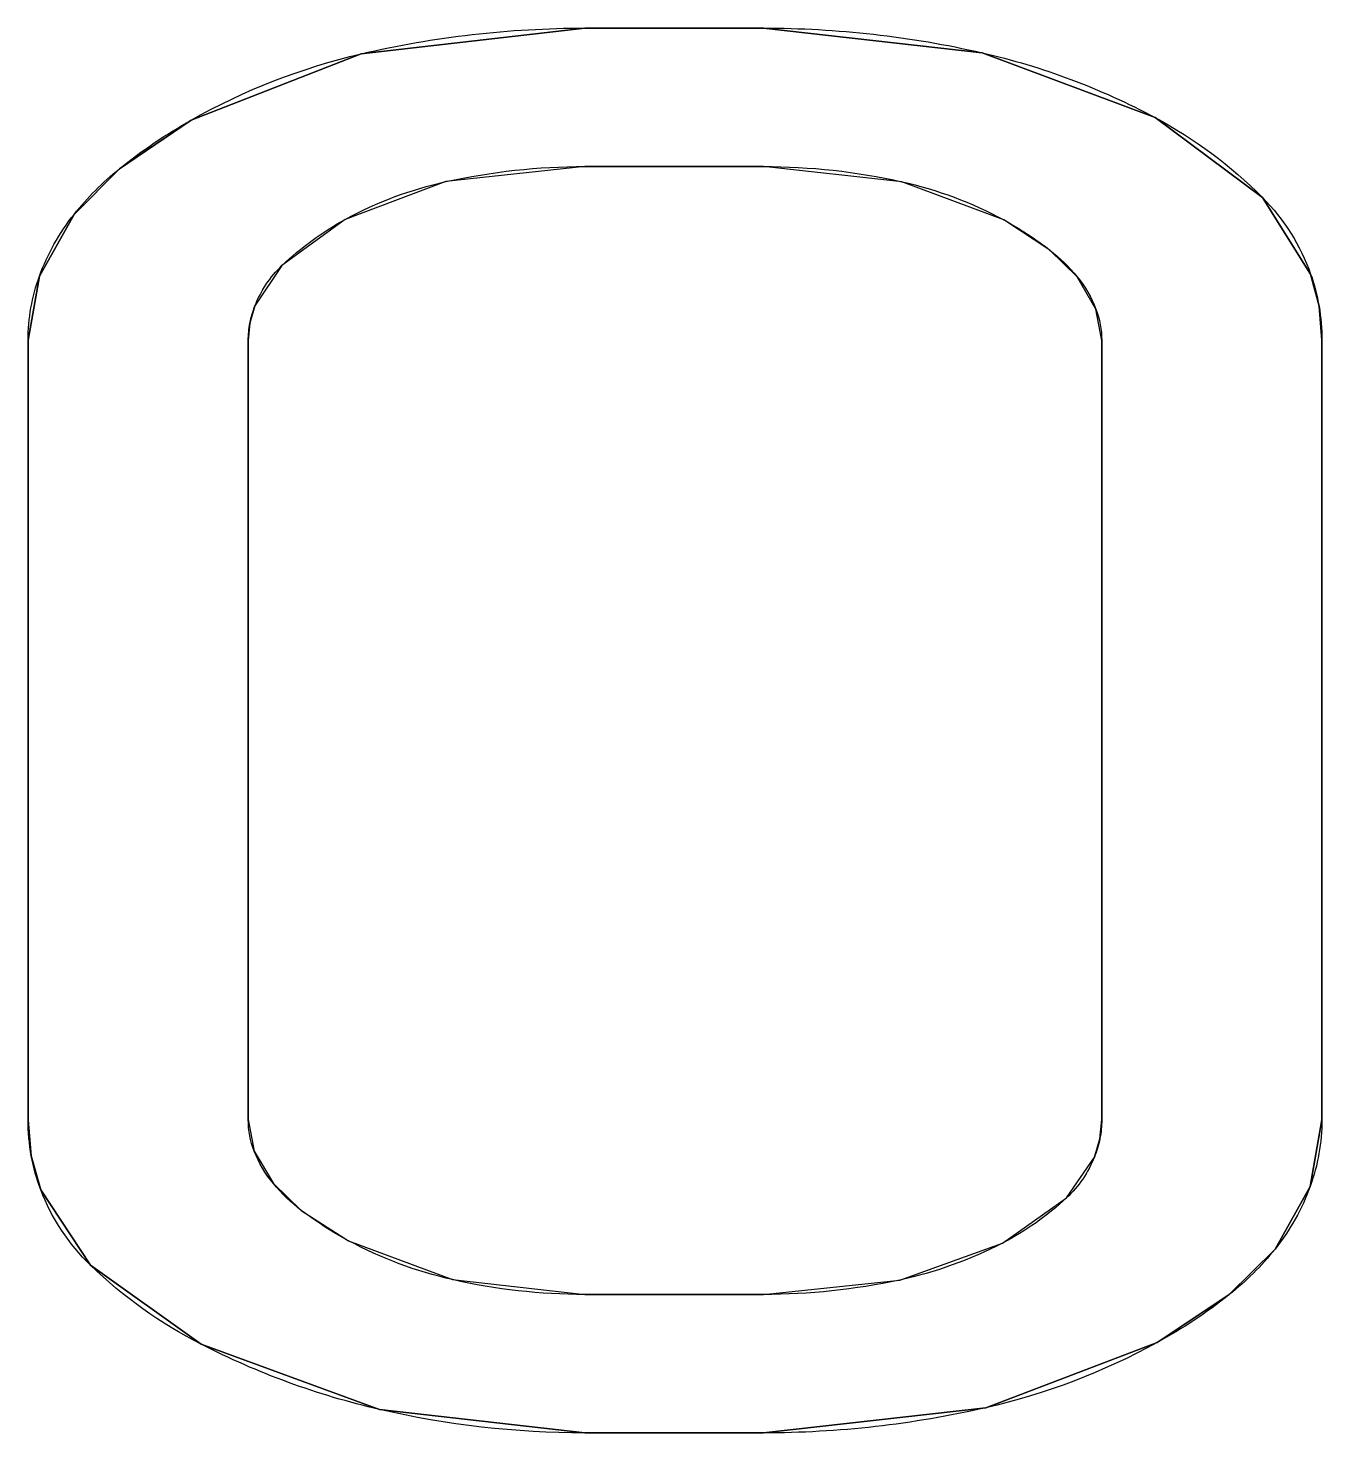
# Model space of a CAD drawing. Header units: millimetres. Extents: x -366 to 353, y -421 to 421.
# Drawn here: x -322.63 to -317.99, y -173.02 to -167.97 of the extents above; entities that cross this region are included whole.
import ezdxf

# ---------------------------------------------------------------- set-up
doc = ezdxf.new("R2010")
doc.units = ezdxf.units.MM
doc.header["$MEASUREMENT"] = 0
doc.layers.add('layer 1', color=7, linetype='Continuous')

msp = doc.modelspace()

# ---------------------------------------------------------------- linework, layer by layer
at = {"layer": 'layer 1', "color": 242}
for points, knots in [([(-317.9853, -171.8921), (-317.9853, -171.8921), (-317.9853, -169.0905), (-317.9853, -169.0905), (-317.9853, -169.0905), (-317.9853, -169.0905), (-317.9853, -169.0905), (-317.9853, -169.0905), (-317.9853, -169.0905), (-317.9853, -169.0905), (-317.9956, -168.9679), (-317.9956, -168.9679), (-317.9956, -168.9679), (-317.9956, -168.9679), (-317.9956, -168.9679), (-317.9956, -168.9679), (-317.9956, -168.9679), (-317.9956, -168.9679), (-318.0257, -168.8523), (-318.0257, -168.8523), (-318.0257, -168.8523), (-318.0257, -168.8523), (-318.0257, -168.8523), (-318.0257, -168.8523), (-318.0257, -168.8523), (-318.0257, -168.8523), (-318.1987, -168.5775), (-318.1987, -168.5775), (-318.1987, -168.5775), (-318.1987, -168.5775), (-318.1987, -168.5775), (-318.1987, -168.5775), (-318.1987, -168.5775), (-318.1987, -168.5775), (-318.5847, -168.2899), (-318.5847, -168.2899), (-318.5847, -168.2899), (-318.5847, -168.2899), (-318.5847, -168.2899), (-318.5847, -168.2899), (-318.5847, -168.2899), (-318.5847, -168.2899), (-319.2063, -168.0571), (-319.2063, -168.0571), (-319.2063, -168.0571), (-319.2063, -168.0571), (-319.2063, -168.0571), (-319.2063, -168.0571), (-319.2063, -168.0571), (-319.2063, -168.0571), (-319.9918, -167.9685), (-319.9918, -167.9685), (-319.9918, -167.9685), (-319.9918, -167.9685), (-319.9918, -167.9685), (-319.9918, -167.9685), (-319.9918, -167.9685), (-319.9918, -167.9685), (-320.6339, -167.9685), (-320.6339, -167.9685), (-320.6339, -167.9685), (-320.6339, -167.9685), (-320.6339, -167.9685), (-320.6339, -167.9685), (-320.6339, -167.9685), (-320.6339, -167.9685), (-321.4377, -168.0612), (-321.4377, -168.0612), (-321.4377, -168.0612), (-321.4377, -168.0612), (-321.4377, -168.0612), (-321.4377, -168.0612), (-321.4377, -168.0612), (-321.4377, -168.0612), (-322.048, -168.2992), (-322.048, -168.2992), (-322.048, -168.2992), (-322.048, -168.2992), (-322.048, -168.2992), (-322.048, -168.2992), (-322.048, -168.2992), (-322.048, -168.2992), (-322.3061, -168.4741), (-322.3061, -168.4741), (-322.3061, -168.4741), (-322.3061, -168.4741), (-322.3061, -168.4741), (-322.3061, -168.4741), (-322.3061, -168.4741), (-322.3061, -168.4741), (-322.4689, -168.6381), (-322.4689, -168.6381), (-322.4689, -168.6381), (-322.4689, -168.6381), (-322.4689, -168.6381), (-322.4689, -168.6381), (-322.4689, -168.6381), (-322.4689, -168.6381), (-322.5933, -168.8602), (-322.5933, -168.8602), (-322.5933, -168.8602), (-322.5933, -168.8602), (-322.5933, -168.8602), (-322.5933, -168.8602), (-322.5933, -168.8602), (-322.5933, -168.8602), (-322.634, -169.0905), (-322.634, -169.0905), (-322.634, -169.0905), (-322.634, -169.0905), (-322.634, -169.0905), (-322.634, -169.0905), (-322.634, -169.0905), (-322.634, -169.0905), (-322.634, -171.8921), (-322.634, -171.8921), (-322.634, -171.8921), (-322.634, -171.8921), (-322.634, -171.8921), (-322.634, -171.8921), (-322.634, -171.8921), (-322.634, -171.8921), (-322.6224, -172.0214), (-322.6224, -172.0214), (-322.6224, -172.0214), (-322.6224, -172.0214), (-322.6224, -172.0214), (-322.6224, -172.0214), (-322.6224, -172.0214), (-322.6224, -172.0214), (-322.5887, -172.1428), (-322.5887, -172.1428), (-322.5887, -172.1428), (-322.5887, -172.1428), (-322.5887, -172.1428), (-322.5887, -172.1428), (-322.5887, -172.1428), (-322.5887, -172.1428), (-322.4094, -172.4144), (-322.4094, -172.4144), (-322.4094, -172.4144), (-322.4094, -172.4144), (-322.4094, -172.4144), (-322.4094, -172.4144), (-322.4094, -172.4144), (-322.4094, -172.4144), (-322.0126, -172.6979), (-322.0126, -172.6979), (-322.0126, -172.6979), (-322.0126, -172.6979), (-322.0126, -172.6979), (-322.0126, -172.6979), (-322.0126, -172.6979), (-322.0126, -172.6979), (-321.3708, -172.9326), (-321.3708, -172.9326), (-321.3708, -172.9326), (-321.3708, -172.9326), (-321.3708, -172.9326), (-321.3708, -172.9326), (-321.3708, -172.9326), (-321.3708, -172.9326), (-320.6339, -173.0167), (-320.6339, -173.0167), (-320.6339, -173.0167), (-320.6339, -173.0167), (-320.6339, -173.0167), (-320.6339, -173.0167), (-320.6339, -173.0167), (-320.6339, -173.0167), (-319.9918, -173.0167), (-319.9918, -173.0167), (-319.9918, -173.0167), (-319.9918, -173.0167), (-319.9918, -173.0167), (-319.9918, -173.0167), (-319.9918, -173.0167), (-319.9918, -173.0167), (-319.1925, -172.9262), (-319.1925, -172.9262), (-319.1925, -172.9262), (-319.1925, -172.9262), (-319.1925, -172.9262), (-319.1925, -172.9262), (-319.1925, -172.9262), (-319.1925, -172.9262), (-318.5773, -172.692), (-318.5773, -172.692), (-318.5773, -172.692), (-318.5773, -172.692), (-318.5773, -172.692), (-318.5773, -172.692), (-318.5773, -172.692), (-318.5773, -172.692), (-318.3181, -172.5199), (-318.3181, -172.5199), (-318.3181, -172.5199), (-318.3181, -172.5199), (-318.3181, -172.5199), (-318.3181, -172.5199), (-318.3181, -172.5199), (-318.3181, -172.5199), (-318.1535, -172.3559), (-318.1535, -172.3559), (-318.1535, -172.3559), (-318.1535, -172.3559), (-318.1535, -172.3559), (-318.1535, -172.3559), (-318.1535, -172.3559), (-318.1535, -172.3559), (-318.0272, -172.1307), (-318.0272, -172.1307), (-318.0272, -172.1307), (-318.0272, -172.1307), (-318.0272, -172.1307), (-318.0272, -172.1307), (-318.0272, -172.1307), (-318.0272, -172.1307), (-317.9853, -171.8921), (-317.9853, -171.8921)], [0, 0, 0, 0, 0.017857, 0.017857, 0.017857, 0.017857, 0.035714, 0.035714, 0.035714, 0.035714, 0.053571, 0.053571, 0.053571, 0.053571, 0.071429, 0.071429, 0.071429, 0.071429, 0.089286, 0.089286, 0.089286, 0.089286, 0.107143, 0.107143, 0.107143, 0.107143, 0.125, 0.125, 0.125, 0.125, 0.142857, 0.142857, 0.142857, 0.142857, 0.160714, 0.160714, 0.160714, 0.160714, 0.178571, 0.178571, 0.178571, 0.178571, 0.196429, 0.196429, 0.196429, 0.196429, 0.214286, 0.214286, 0.214286, 0.214286, 0.232143, 0.232143, 0.232143, 0.232143, 0.25, 0.25, 0.25, 0.25, 0.267857, 0.267857, 0.267857, 0.267857, 0.285714, 0.285714, 0.285714, 0.285714, 0.303571, 0.303571, 0.303571, 0.303571, 0.321429, 0.321429, 0.321429, 0.321429, 0.339286, 0.339286, 0.339286, 0.339286, 0.357143, 0.357143, 0.357143, 0.357143, 0.375, 0.375, 0.375, 0.375, 0.392857, 0.392857, 0.392857, 0.392857, 0.410714, 0.410714, 0.410714, 0.410714, 0.428571, 0.428571, 0.428571, 0.428571, 0.446429, 0.446429, 0.446429, 0.446429, 0.464286, 0.464286, 0.464286, 0.464286, 0.482143, 0.482143, 0.482143, 0.482143, 0.5, 0.5, 0.5, 0.5, 0.517857, 0.517857, 0.517857, 0.517857, 0.535714, 0.535714, 0.535714, 0.535714, 0.553571, 0.553571, 0.553571, 0.553571, 0.571429, 0.571429, 0.571429, 0.571429, 0.589286, 0.589286, 0.589286, 0.589286, 0.607143, 0.607143, 0.607143, 0.607143, 0.625, 0.625, 0.625, 0.625, 0.642857, 0.642857, 0.642857, 0.642857, 0.660714, 0.660714, 0.660714, 0.660714, 0.678571, 0.678571, 0.678571, 0.678571, 0.696429, 0.696429, 0.696429, 0.696429, 0.714286, 0.714286, 0.714286, 0.714286, 0.732143, 0.732143, 0.732143, 0.732143, 0.75, 0.75, 0.75, 0.75, 0.767857, 0.767857, 0.767857, 0.767857, 0.785714, 0.785714, 0.785714, 0.785714, 0.803571, 0.803571, 0.803571, 0.803571, 0.821429, 0.821429, 0.821429, 0.821429, 0.839286, 0.839286, 0.839286, 0.839286, 0.857143, 0.857143, 0.857143, 0.857143, 0.875, 0.875, 0.875, 0.875, 0.892857, 0.892857, 0.892857, 0.892857, 0.910714, 0.910714, 0.910714, 0.910714, 0.928571, 0.928571, 0.928571, 0.928571, 0.946429, 0.946429, 0.946429, 0.946429, 0.964286, 0.964286, 0.964286, 0.964286, 1, 1, 1, 1]), ([(-320.6339, -167.9685), (-320.9045, -167.9685), (-321.1742, -167.9996), (-321.4377, -168.0612), (-321.4377, -168.0612), (-321.4377, -168.0612), (-320.6339, -167.9685), (-320.6339, -167.9685)], [0, 0, 0, 0, 0.333333, 0.333333, 0.333333, 0.333333, 1, 1, 1, 1]), ([(-319.9918, -167.9685), (-319.9918, -167.9685), (-320.6339, -167.9685), (-320.6339, -167.9685), (-320.6339, -167.9685), (-320.6339, -167.9685), (-319.9918, -167.9685), (-319.9918, -167.9685)], [0, 0, 0, 0, 0.333333, 0.333333, 0.333333, 0.333333, 1, 1, 1, 1]), ([(-319.2063, -168.0571), (-319.464, -167.9982), (-319.7275, -167.9685), (-319.9918, -167.9685), (-319.9918, -167.9685), (-319.9918, -167.9685), (-319.2063, -168.0571), (-319.2063, -168.0571)], [0, 0, 0, 0, 0.333333, 0.333333, 0.333333, 0.333333, 1, 1, 1, 1]), ([(-321.4377, -168.0612), (-321.6514, -168.1112), (-321.8569, -168.1913), (-322.048, -168.2992), (-322.048, -168.2992), (-322.048, -168.2992), (-321.4377, -168.0612), (-321.4377, -168.0612)], [0, 0, 0, 0, 0.333333, 0.333333, 0.333333, 0.333333, 1, 1, 1, 1]), ([(-318.5847, -168.2899), (-318.7806, -168.1849), (-318.9896, -168.1066), (-319.2063, -168.0571), (-319.2063, -168.0571), (-319.2063, -168.0571), (-318.5847, -168.2899), (-318.5847, -168.2899)], [0, 0, 0, 0, 0.333333, 0.333333, 0.333333, 0.333333, 1, 1, 1, 1]), ([(-322.048, -168.2992), (-322.1387, -168.3503), (-322.225, -168.4088), (-322.3061, -168.4741), (-322.3061, -168.4741), (-322.3061, -168.4741), (-322.048, -168.2992), (-322.048, -168.2992)], [0, 0, 0, 0, 0.333333, 0.333333, 0.333333, 0.333333, 1, 1, 1, 1]), ([(-318.1987, -168.5775), (-318.3124, -168.4631), (-318.4425, -168.3662), (-318.5847, -168.2899), (-318.5847, -168.2899), (-318.5847, -168.2899), (-318.1987, -168.5775), (-318.1987, -168.5775)], [0, 0, 0, 0, 0.333333, 0.333333, 0.333333, 0.333333, 1, 1, 1, 1]), ([(-322.3061, -168.4741), (-322.3663, -168.5226), (-322.4209, -168.5776), (-322.4689, -168.6381), (-322.4689, -168.6381), (-322.4689, -168.6381), (-322.3061, -168.4741), (-322.3061, -168.4741)], [0, 0, 0, 0, 0.333333, 0.333333, 0.333333, 0.333333, 1, 1, 1, 1]), ([(-318.7764, -169.0916), (-318.7764, -169.0916), (-318.7764, -171.8909), (-318.7764, -171.8909), (-318.7764, -171.8909), (-318.7764, -171.8909), (-318.7764, -171.8909), (-318.7764, -171.8909), (-318.7764, -171.8909), (-318.7764, -171.8909), (-318.783, -171.9597), (-318.783, -171.9597), (-318.783, -171.9597), (-318.783, -171.9597), (-318.783, -171.9597), (-318.783, -171.9597), (-318.783, -171.9597), (-318.783, -171.9597), (-318.8025, -172.0255), (-318.8025, -172.0255), (-318.8025, -172.0255), (-318.8025, -172.0255), (-318.8025, -172.0255), (-318.8025, -172.0255), (-318.8025, -172.0255), (-318.8025, -172.0255), (-318.9031, -172.1722), (-318.9031, -172.1722), (-318.9031, -172.1722), (-318.9031, -172.1722), (-318.9031, -172.1722), (-318.9031, -172.1722), (-318.9031, -172.1722), (-318.9031, -172.1722), (-319.1331, -172.3345), (-319.1331, -172.3345), (-319.1331, -172.3345), (-319.1331, -172.3345), (-319.1331, -172.3345), (-319.1331, -172.3345), (-319.1331, -172.3345), (-319.1331, -172.3345), (-319.5024, -172.4673), (-319.5024, -172.4673), (-319.5024, -172.4673), (-319.5024, -172.4673), (-319.5024, -172.4673), (-319.5024, -172.4673), (-319.5024, -172.4673), (-319.5024, -172.4673), (-319.992, -172.5193), (-319.992, -172.5193), (-319.992, -172.5193), (-319.992, -172.5193), (-319.992, -172.5193), (-319.992, -172.5193), (-319.992, -172.5193), (-319.992, -172.5193), (-320.6337, -172.5193), (-320.6337, -172.5193), (-320.6337, -172.5193), (-320.6337, -172.5193), (-320.6337, -172.5193), (-320.6337, -172.5193), (-320.6337, -172.5193), (-320.6337, -172.5193), (-321.1091, -172.4659), (-321.1091, -172.4659), (-321.1091, -172.4659), (-321.1091, -172.4659), (-321.1091, -172.4659), (-321.1091, -172.4659), (-321.1091, -172.4659), (-321.1091, -172.4659), (-321.4827, -172.3262), (-321.4827, -172.3262), (-321.4827, -172.3262), (-321.4827, -172.3262), (-321.4827, -172.3262), (-321.4827, -172.3262), (-321.4827, -172.3262), (-321.4827, -172.3262), (-321.6525, -172.217), (-321.6525, -172.217), (-321.6525, -172.217), (-321.6525, -172.217), (-321.6525, -172.217), (-321.6525, -172.217), (-321.6525, -172.217), (-321.6525, -172.217), (-321.7528, -172.1208), (-321.7528, -172.1208), (-321.7528, -172.1208), (-321.7528, -172.1208), (-321.7528, -172.1208), (-321.7528, -172.1208), (-321.7528, -172.1208), (-321.7528, -172.1208), (-321.8215, -172.0043), (-321.8215, -172.0043), (-321.8215, -172.0043), (-321.8215, -172.0043), (-321.8215, -172.0043), (-321.8215, -172.0043), (-321.8215, -172.0043), (-321.8215, -172.0043), (-321.8429, -171.8909), (-321.8429, -171.8909), (-321.8429, -171.8909), (-321.8429, -171.8909), (-321.8429, -171.8909), (-321.8429, -171.8909), (-321.8429, -171.8909), (-321.8429, -171.8909), (-321.8429, -169.0916), (-321.8429, -169.0916), (-321.8429, -169.0916), (-321.8429, -169.0916), (-321.8429, -169.0916), (-321.8429, -169.0916), (-321.8429, -169.0916), (-321.8429, -169.0916), (-321.8369, -169.0284), (-321.8369, -169.0284), (-321.8369, -169.0284), (-321.8369, -169.0284), (-321.8369, -169.0284), (-321.8369, -169.0284), (-321.8369, -169.0284), (-321.8369, -169.0284), (-321.819, -168.9666), (-321.819, -168.9666), (-321.819, -168.9666), (-321.819, -168.9666), (-321.819, -168.9666), (-321.819, -168.9666), (-321.819, -168.9666), (-321.819, -168.9666), (-321.722, -168.8222), (-321.722, -168.8222), (-321.722, -168.8222), (-321.722, -168.8222), (-321.722, -168.8222), (-321.722, -168.8222), (-321.722, -168.8222), (-321.722, -168.8222), (-321.4946, -168.6558), (-321.4946, -168.6558), (-321.4946, -168.6558), (-321.4946, -168.6558), (-321.4946, -168.6558), (-321.4946, -168.6558), (-321.4946, -168.6558), (-321.4946, -168.6558), (-321.1325, -168.5203), (-321.1325, -168.5203), (-321.1325, -168.5203), (-321.1325, -168.5203), (-321.1325, -168.5203), (-321.1325, -168.5203), (-321.1325, -168.5203), (-321.1325, -168.5203), (-320.6337, -168.4659), (-320.6337, -168.4659), (-320.6337, -168.4659), (-320.6337, -168.4659), (-320.6337, -168.4659), (-320.6337, -168.4659), (-320.6337, -168.4659), (-320.6337, -168.4659), (-319.992, -168.4659), (-319.992, -168.4659), (-319.992, -168.4659), (-319.992, -168.4659), (-319.992, -168.4659), (-319.992, -168.4659), (-319.992, -168.4659), (-319.992, -168.4659), (-319.4944, -168.5205), (-319.4944, -168.5205), (-319.4944, -168.5205), (-319.4944, -168.5205), (-319.4944, -168.5205), (-319.4944, -168.5205), (-319.4944, -168.5205), (-319.4944, -168.5205), (-319.1284, -168.6579), (-319.1284, -168.6579), (-319.1284, -168.6579), (-319.1284, -168.6579), (-319.1284, -168.6579), (-319.1284, -168.6579), (-319.1284, -168.6579), (-319.1284, -168.6579), (-318.9627, -168.7662), (-318.9627, -168.7662), (-318.9627, -168.7662), (-318.9627, -168.7662), (-318.9627, -168.7662), (-318.9627, -168.7662), (-318.9627, -168.7662), (-318.9627, -168.7662), (-318.8644, -168.8623), (-318.8644, -168.8623), (-318.8644, -168.8623), (-318.8644, -168.8623), (-318.8644, -168.8623), (-318.8644, -168.8623), (-318.8644, -168.8623), (-318.8644, -168.8623), (-318.7974, -168.9782), (-318.7974, -168.9782), (-318.7974, -168.9782), (-318.7974, -168.9782), (-318.7974, -168.9782), (-318.7974, -168.9782), (-318.7974, -168.9782), (-318.7974, -168.9782), (-318.7764, -169.0916), (-318.7764, -169.0916)], [0, 0, 0, 0, 0.017857, 0.017857, 0.017857, 0.017857, 0.035714, 0.035714, 0.035714, 0.035714, 0.053571, 0.053571, 0.053571, 0.053571, 0.071429, 0.071429, 0.071429, 0.071429, 0.089286, 0.089286, 0.089286, 0.089286, 0.107143, 0.107143, 0.107143, 0.107143, 0.125, 0.125, 0.125, 0.125, 0.142857, 0.142857, 0.142857, 0.142857, 0.160714, 0.160714, 0.160714, 0.160714, 0.178571, 0.178571, 0.178571, 0.178571, 0.196429, 0.196429, 0.196429, 0.196429, 0.214286, 0.214286, 0.214286, 0.214286, 0.232143, 0.232143, 0.232143, 0.232143, 0.25, 0.25, 0.25, 0.25, 0.267857, 0.267857, 0.267857, 0.267857, 0.285714, 0.285714, 0.285714, 0.285714, 0.303571, 0.303571, 0.303571, 0.303571, 0.321429, 0.321429, 0.321429, 0.321429, 0.339286, 0.339286, 0.339286, 0.339286, 0.357143, 0.357143, 0.357143, 0.357143, 0.375, 0.375, 0.375, 0.375, 0.392857, 0.392857, 0.392857, 0.392857, 0.410714, 0.410714, 0.410714, 0.410714, 0.428571, 0.428571, 0.428571, 0.428571, 0.446429, 0.446429, 0.446429, 0.446429, 0.464286, 0.464286, 0.464286, 0.464286, 0.482143, 0.482143, 0.482143, 0.482143, 0.5, 0.5, 0.5, 0.5, 0.517857, 0.517857, 0.517857, 0.517857, 0.535714, 0.535714, 0.535714, 0.535714, 0.553571, 0.553571, 0.553571, 0.553571, 0.571429, 0.571429, 0.571429, 0.571429, 0.589286, 0.589286, 0.589286, 0.589286, 0.607143, 0.607143, 0.607143, 0.607143, 0.625, 0.625, 0.625, 0.625, 0.642857, 0.642857, 0.642857, 0.642857, 0.660714, 0.660714, 0.660714, 0.660714, 0.678571, 0.678571, 0.678571, 0.678571, 0.696429, 0.696429, 0.696429, 0.696429, 0.714286, 0.714286, 0.714286, 0.714286, 0.732143, 0.732143, 0.732143, 0.732143, 0.75, 0.75, 0.75, 0.75, 0.767857, 0.767857, 0.767857, 0.767857, 0.785714, 0.785714, 0.785714, 0.785714, 0.803571, 0.803571, 0.803571, 0.803571, 0.821429, 0.821429, 0.821429, 0.821429, 0.839286, 0.839286, 0.839286, 0.839286, 0.857143, 0.857143, 0.857143, 0.857143, 0.875, 0.875, 0.875, 0.875, 0.892857, 0.892857, 0.892857, 0.892857, 0.910714, 0.910714, 0.910714, 0.910714, 0.928571, 0.928571, 0.928571, 0.928571, 0.946429, 0.946429, 0.946429, 0.946429, 0.964286, 0.964286, 0.964286, 0.964286, 1, 1, 1, 1]), ([(-320.6337, -168.4659), (-320.8014, -168.4659), (-320.9687, -168.4841), (-321.1325, -168.5203), (-321.1325, -168.5203), (-321.1325, -168.5203), (-320.6337, -168.4659), (-320.6337, -168.4659)], [0, 0, 0, 0, 0.333333, 0.333333, 0.333333, 0.333333, 1, 1, 1, 1]), ([(-319.992, -168.4659), (-319.992, -168.4659), (-320.6337, -168.4659), (-320.6337, -168.4659), (-320.6337, -168.4659), (-320.6337, -168.4659), (-319.992, -168.4659), (-319.992, -168.4659)], [0, 0, 0, 0, 0.333333, 0.333333, 0.333333, 0.333333, 1, 1, 1, 1]), ([(-319.4944, -168.5205), (-319.6578, -168.4842), (-319.8246, -168.4659), (-319.992, -168.4659), (-319.992, -168.4659), (-319.992, -168.4659), (-319.4944, -168.5205), (-319.4944, -168.5205)], [0, 0, 0, 0, 0.333333, 0.333333, 0.333333, 0.333333, 1, 1, 1, 1]), ([(-321.1325, -168.5203), (-321.259, -168.5482), (-321.3809, -168.5938), (-321.4946, -168.6558), (-321.4946, -168.6558), (-321.4946, -168.6558), (-321.1325, -168.5203), (-321.1325, -168.5203)], [0, 0, 0, 0, 0.333333, 0.333333, 0.333333, 0.333333, 1, 1, 1, 1]), ([(-319.1284, -168.6579), (-319.2434, -168.5952), (-319.3666, -168.549), (-319.4944, -168.5205), (-319.4944, -168.5205), (-319.4944, -168.5205), (-319.1284, -168.6579), (-319.1284, -168.6579)], [0, 0, 0, 0, 0.333333, 0.333333, 0.333333, 0.333333, 1, 1, 1, 1]), ([(-318.0257, -168.8523), (-318.0624, -168.749), (-318.1215, -168.6552), (-318.1987, -168.5775), (-318.1987, -168.5775), (-318.1987, -168.5775), (-318.0257, -168.8523), (-318.0257, -168.8523)], [0, 0, 0, 0, 0.333333, 0.333333, 0.333333, 0.333333, 1, 1, 1, 1]), ([(-322.4689, -168.6381), (-322.522, -168.705), (-322.564, -168.78), (-322.5933, -168.8602), (-322.5933, -168.8602), (-322.5933, -168.8602), (-322.4689, -168.6381), (-322.4689, -168.6381)], [0, 0, 0, 0, 0.333333, 0.333333, 0.333333, 0.333333, 1, 1, 1, 1]), ([(-321.4946, -168.6558), (-321.5774, -168.701), (-321.6539, -168.7569), (-321.722, -168.8222), (-321.722, -168.8222), (-321.722, -168.8222), (-321.4946, -168.6558), (-321.4946, -168.6558)], [0, 0, 0, 0, 0.333333, 0.333333, 0.333333, 0.333333, 1, 1, 1, 1]), ([(-318.9627, -168.7662), (-319.0149, -168.7258), (-319.0704, -168.6895), (-319.1284, -168.6579), (-319.1284, -168.6579), (-319.1284, -168.6579), (-318.9627, -168.7662), (-318.9627, -168.7662)], [0, 0, 0, 0, 0.333333, 0.333333, 0.333333, 0.333333, 1, 1, 1, 1]), ([(-318.8644, -168.8623), (-318.8933, -168.8266), (-318.9263, -168.7944), (-318.9627, -168.7662), (-318.9627, -168.7662), (-318.9627, -168.7662), (-318.8644, -168.8623), (-318.8644, -168.8623)], [0, 0, 0, 0, 0.333333, 0.333333, 0.333333, 0.333333, 1, 1, 1, 1]), ([(-322.5933, -168.8602), (-322.6202, -168.934), (-322.634, -169.012), (-322.634, -169.0905), (-322.634, -169.0905), (-322.634, -169.0905), (-322.5933, -168.8602), (-322.5933, -168.8602)], [0, 0, 0, 0, 0.333333, 0.333333, 0.333333, 0.333333, 1, 1, 1, 1]), ([(-321.722, -168.8222), (-321.7644, -168.8628), (-321.7974, -168.9121), (-321.819, -168.9666), (-321.819, -168.9666), (-321.819, -168.9666), (-321.722, -168.8222), (-321.722, -168.8222)], [0, 0, 0, 0, 0.333333, 0.333333, 0.333333, 0.333333, 1, 1, 1, 1]), ([(-317.9956, -168.9679), (-318.0023, -168.9285), (-318.0123, -168.8899), (-318.0257, -168.8523), (-318.0257, -168.8523), (-318.0257, -168.8523), (-317.9956, -168.9679), (-317.9956, -168.9679)], [0, 0, 0, 0, 0.333333, 0.333333, 0.333333, 0.333333, 1, 1, 1, 1]), ([(-318.7974, -168.9782), (-318.8135, -168.9363), (-318.8361, -168.8972), (-318.8644, -168.8623), (-318.8644, -168.8623), (-318.8644, -168.8623), (-318.7974, -168.9782), (-318.7974, -168.9782)], [0, 0, 0, 0, 0.333333, 0.333333, 0.333333, 0.333333, 1, 1, 1, 1]), ([(-321.819, -168.9666), (-321.8269, -168.9866), (-321.8329, -169.0073), (-321.8369, -169.0284), (-321.8369, -169.0284), (-321.8369, -169.0284), (-321.819, -168.9666), (-321.819, -168.9666)], [0, 0, 0, 0, 0.333333, 0.333333, 0.333333, 0.333333, 1, 1, 1, 1]), ([(-318.7764, -169.0916), (-318.7764, -169.0529), (-318.7835, -169.0144), (-318.7974, -168.9782), (-318.7974, -168.9782), (-318.7974, -168.9782), (-318.7764, -169.0916), (-318.7764, -169.0916)], [0, 0, 0, 0, 0.333333, 0.333333, 0.333333, 0.333333, 1, 1, 1, 1]), ([(-317.9853, -169.0905), (-317.9853, -169.0494), (-317.9887, -169.0084), (-317.9956, -168.9679), (-317.9956, -168.9679), (-317.9956, -168.9679), (-317.9853, -169.0905), (-317.9853, -169.0905)], [0, 0, 0, 0, 0.333333, 0.333333, 0.333333, 0.333333, 1, 1, 1, 1]), ([(-321.8369, -169.0284), (-321.8409, -169.0492), (-321.8429, -169.0704), (-321.8429, -169.0916), (-321.8429, -169.0916), (-321.8429, -169.0916), (-321.8369, -169.0284), (-321.8369, -169.0284)], [0, 0, 0, 0, 0.333333, 0.333333, 0.333333, 0.333333, 1, 1, 1, 1]), ([(-322.634, -169.0905), (-322.634, -169.0905), (-322.634, -171.8921), (-322.634, -171.8921), (-322.634, -171.8921), (-322.634, -171.8921), (-322.634, -169.0905), (-322.634, -169.0905)], [0, 0, 0, 0, 0.333333, 0.333333, 0.333333, 0.333333, 1, 1, 1, 1]), ([(-321.8429, -169.0916), (-321.8429, -169.0916), (-321.8429, -171.8909), (-321.8429, -171.8909), (-321.8429, -171.8909), (-321.8429, -171.8909), (-321.8429, -169.0916), (-321.8429, -169.0916)], [0, 0, 0, 0, 0.333333, 0.333333, 0.333333, 0.333333, 1, 1, 1, 1]), ([(-318.7764, -171.8909), (-318.7764, -171.8909), (-318.7764, -169.0916), (-318.7764, -169.0916), (-318.7764, -169.0916), (-318.7764, -169.0916), (-318.7764, -171.8909), (-318.7764, -171.8909)], [0, 0, 0, 0, 0.333333, 0.333333, 0.333333, 0.333333, 1, 1, 1, 1]), ([(-317.9853, -171.8921), (-317.9853, -171.8921), (-317.9853, -169.0905), (-317.9853, -169.0905), (-317.9853, -169.0905), (-317.9853, -169.0905), (-317.9853, -171.8921), (-317.9853, -171.8921)], [0, 0, 0, 0, 0.333333, 0.333333, 0.333333, 0.333333, 1, 1, 1, 1]), ([(-321.8429, -171.8909), (-321.8429, -171.9297), (-321.8356, -171.9681), (-321.8215, -172.0043), (-321.8215, -172.0043), (-321.8215, -172.0043), (-321.8429, -171.8909), (-321.8429, -171.8909)], [0, 0, 0, 0, 0.333333, 0.333333, 0.333333, 0.333333, 1, 1, 1, 1]), ([(-318.783, -171.9597), (-318.7786, -171.937), (-318.7764, -171.914), (-318.7764, -171.8909), (-318.7764, -171.8909), (-318.7764, -171.8909), (-318.783, -171.9597), (-318.783, -171.9597)], [0, 0, 0, 0, 0.333333, 0.333333, 0.333333, 0.333333, 1, 1, 1, 1]), ([(-322.634, -171.8921), (-322.634, -171.9354), (-322.6301, -171.9787), (-322.6224, -172.0214), (-322.6224, -172.0214), (-322.6224, -172.0214), (-322.634, -171.8921), (-322.634, -171.8921)], [0, 0, 0, 0, 0.333333, 0.333333, 0.333333, 0.333333, 1, 1, 1, 1]), ([(-318.0272, -172.1307), (-317.9995, -172.0542), (-317.9853, -171.9734), (-317.9853, -171.8921), (-317.9853, -171.8921), (-317.9853, -171.8921), (-318.0272, -172.1307), (-318.0272, -172.1307)], [0, 0, 0, 0, 0.333333, 0.333333, 0.333333, 0.333333, 1, 1, 1, 1]), ([(-318.8025, -172.0255), (-318.7939, -172.0042), (-318.7873, -171.9822), (-318.783, -171.9597), (-318.783, -171.9597), (-318.783, -171.9597), (-318.8025, -172.0255), (-318.8025, -172.0255)], [0, 0, 0, 0, 0.333333, 0.333333, 0.333333, 0.333333, 1, 1, 1, 1]), ([(-322.6224, -172.0214), (-322.6149, -172.0628), (-322.6036, -172.1034), (-322.5887, -172.1428), (-322.5887, -172.1428), (-322.5887, -172.1428), (-322.6224, -172.0214), (-322.6224, -172.0214)], [0, 0, 0, 0, 0.333333, 0.333333, 0.333333, 0.333333, 1, 1, 1, 1]), ([(-321.8215, -172.0043), (-321.8049, -172.0465), (-321.7818, -172.0858), (-321.7528, -172.1208), (-321.7528, -172.1208), (-321.7528, -172.1208), (-321.8215, -172.0043), (-321.8215, -172.0043)], [0, 0, 0, 0, 0.333333, 0.333333, 0.333333, 0.333333, 1, 1, 1, 1]), ([(-318.9031, -172.1722), (-318.8593, -172.1312), (-318.8249, -172.0811), (-318.8025, -172.0255), (-318.8025, -172.0255), (-318.8025, -172.0255), (-318.9031, -172.1722), (-318.9031, -172.1722)], [0, 0, 0, 0, 0.333333, 0.333333, 0.333333, 0.333333, 1, 1, 1, 1]), ([(-322.5887, -172.1428), (-322.5497, -172.2454), (-322.4885, -172.3382), (-322.4094, -172.4144), (-322.4094, -172.4144), (-322.4094, -172.4144), (-322.5887, -172.1428), (-322.5887, -172.1428)], [0, 0, 0, 0, 0.333333, 0.333333, 0.333333, 0.333333, 1, 1, 1, 1]), ([(-321.7528, -172.1208), (-321.7232, -172.1566), (-321.6895, -172.1889), (-321.6525, -172.217), (-321.6525, -172.217), (-321.6525, -172.217), (-321.7528, -172.1208), (-321.7528, -172.1208)], [0, 0, 0, 0, 0.333333, 0.333333, 0.333333, 0.333333, 1, 1, 1, 1]), ([(-318.1535, -172.3559), (-318.0994, -172.2882), (-318.0567, -172.2121), (-318.0272, -172.1307), (-318.0272, -172.1307), (-318.0272, -172.1307), (-318.1535, -172.3559), (-318.1535, -172.3559)], [0, 0, 0, 0, 0.333333, 0.333333, 0.333333, 0.333333, 1, 1, 1, 1]), ([(-319.1331, -172.3345), (-319.0494, -172.2912), (-318.972, -172.2365), (-318.9031, -172.1722), (-318.9031, -172.1722), (-318.9031, -172.1722), (-319.1331, -172.3345), (-319.1331, -172.3345)], [0, 0, 0, 0, 0.333333, 0.333333, 0.333333, 0.333333, 1, 1, 1, 1]), ([(-321.6525, -172.217), (-321.5989, -172.2578), (-321.5421, -172.2943), (-321.4827, -172.3262), (-321.4827, -172.3262), (-321.4827, -172.3262), (-321.6525, -172.217), (-321.6525, -172.217)], [0, 0, 0, 0, 0.333333, 0.333333, 0.333333, 0.333333, 1, 1, 1, 1]), ([(-321.4827, -172.3262), (-321.365, -172.3893), (-321.2393, -172.4363), (-321.1091, -172.4659), (-321.1091, -172.4659), (-321.1091, -172.4659), (-321.4827, -172.3262), (-321.4827, -172.3262)], [0, 0, 0, 0, 0.333333, 0.333333, 0.333333, 0.333333, 1, 1, 1, 1]), ([(-319.5024, -172.4673), (-319.374, -172.4396), (-319.2497, -172.395), (-319.1331, -172.3345), (-319.1331, -172.3345), (-319.1331, -172.3345), (-319.5024, -172.4673), (-319.5024, -172.4673)], [0, 0, 0, 0, 0.333333, 0.333333, 0.333333, 0.333333, 1, 1, 1, 1]), ([(-318.3181, -172.5199), (-318.2572, -172.4716), (-318.202, -172.4166), (-318.1535, -172.3559), (-318.1535, -172.3559), (-318.1535, -172.3559), (-318.3181, -172.5199), (-318.3181, -172.5199)], [0, 0, 0, 0, 0.333333, 0.333333, 0.333333, 0.333333, 1, 1, 1, 1]), ([(-322.4094, -172.4144), (-322.2917, -172.5278), (-322.158, -172.6233), (-322.0126, -172.6979), (-322.0126, -172.6979), (-322.0126, -172.6979), (-322.4094, -172.4144), (-322.4094, -172.4144)], [0, 0, 0, 0, 0.333333, 0.333333, 0.333333, 0.333333, 1, 1, 1, 1]), ([(-321.1091, -172.4659), (-320.9531, -172.5014), (-320.7936, -172.5193), (-320.6337, -172.5193), (-320.6337, -172.5193), (-320.6337, -172.5193), (-321.1091, -172.4659), (-321.1091, -172.4659)], [0, 0, 0, 0, 0.333333, 0.333333, 0.333333, 0.333333, 1, 1, 1, 1]), ([(-319.992, -172.5193), (-319.8274, -172.5193), (-319.6633, -172.5019), (-319.5024, -172.4673), (-319.5024, -172.4673), (-319.5024, -172.4673), (-319.992, -172.5193), (-319.992, -172.5193)], [0, 0, 0, 0, 0.333333, 0.333333, 0.333333, 0.333333, 1, 1, 1, 1]), ([(-320.6337, -172.5193), (-320.6337, -172.5193), (-319.992, -172.5193), (-319.992, -172.5193), (-319.992, -172.5193), (-319.992, -172.5193), (-320.6337, -172.5193), (-320.6337, -172.5193)], [0, 0, 0, 0, 0.333333, 0.333333, 0.333333, 0.333333, 1, 1, 1, 1]), ([(-318.5773, -172.692), (-318.4862, -172.642), (-318.3995, -172.5844), (-318.3181, -172.5199), (-318.3181, -172.5199), (-318.3181, -172.5199), (-318.5773, -172.692), (-318.5773, -172.692)], [0, 0, 0, 0, 0.333333, 0.333333, 0.333333, 0.333333, 1, 1, 1, 1]), ([(-322.0126, -172.6979), (-321.8091, -172.8023), (-321.5936, -172.8811), (-321.3708, -172.9326), (-321.3708, -172.9326), (-321.3708, -172.9326), (-322.0126, -172.6979), (-322.0126, -172.6979)], [0, 0, 0, 0, 0.333333, 0.333333, 0.333333, 0.333333, 1, 1, 1, 1]), ([(-319.1925, -172.9262), (-318.9776, -172.8768), (-318.7706, -172.798), (-318.5773, -172.692), (-318.5773, -172.692), (-318.5773, -172.692), (-319.1925, -172.9262), (-319.1925, -172.9262)], [0, 0, 0, 0, 0.333333, 0.333333, 0.333333, 0.333333, 1, 1, 1, 1]), ([(-321.3708, -172.9326), (-321.1291, -172.9885), (-320.8819, -173.0167), (-320.6339, -173.0167), (-320.6339, -173.0167), (-320.6339, -173.0167), (-321.3708, -172.9326), (-321.3708, -172.9326)], [0, 0, 0, 0, 0.333333, 0.333333, 0.333333, 0.333333, 1, 1, 1, 1]), ([(-319.9918, -173.0167), (-319.7228, -173.0167), (-319.4547, -172.9864), (-319.1925, -172.9262), (-319.1925, -172.9262), (-319.1925, -172.9262), (-319.9918, -173.0167), (-319.9918, -173.0167)], [0, 0, 0, 0, 0.333333, 0.333333, 0.333333, 0.333333, 1, 1, 1, 1]), ([(-320.6339, -173.0167), (-320.6339, -173.0167), (-319.9918, -173.0167), (-319.9918, -173.0167), (-319.9918, -173.0167), (-319.9918, -173.0167), (-320.6339, -173.0167), (-320.6339, -173.0167)], [0, 0, 0, 0, 0.333333, 0.333333, 0.333333, 0.333333, 1, 1, 1, 1])]:
    msp.add_open_spline(points, degree=3, knots=knots, dxfattribs=at)
at = {"layer": 'layer 1', "color": 242, "lineweight": 9}
for points in [[(-317.9853, -171.8921), (-317.9853, -171.8921), (-317.9853, -169.0905), (-317.9853, -169.0905), (-317.9853, -169.0905), (-317.9853, -169.0905), (-317.9853, -169.0905), (-317.9853, -169.0905), (-317.9853, -169.0905), (-317.9853, -169.0905), (-317.9956, -168.9679), (-317.9956, -168.9679), (-317.9956, -168.9679), (-317.9956, -168.9679), (-317.9956, -168.9679), (-317.9956, -168.9679), (-317.9956, -168.9679), (-317.9956, -168.9679), (-318.0257, -168.8523), (-318.0257, -168.8523), (-318.0257, -168.8523), (-318.0257, -168.8523), (-318.0257, -168.8523), (-318.0257, -168.8523), (-318.0257, -168.8523), (-318.0257, -168.8523), (-318.1987, -168.5775), (-318.1987, -168.5775), (-318.1987, -168.5775), (-318.1987, -168.5775), (-318.1987, -168.5775), (-318.1987, -168.5775), (-318.1987, -168.5775), (-318.1987, -168.5775), (-318.5847, -168.2899), (-318.5847, -168.2899), (-318.5847, -168.2899), (-318.5847, -168.2899), (-318.5847, -168.2899), (-318.5847, -168.2899), (-318.5847, -168.2899), (-318.5847, -168.2899), (-319.2063, -168.0571), (-319.2063, -168.0571), (-319.2063, -168.0571), (-319.2063, -168.0571), (-319.2063, -168.0571), (-319.2063, -168.0571), (-319.2063, -168.0571), (-319.2063, -168.0571), (-319.9918, -167.9685), (-319.9918, -167.9685), (-319.9918, -167.9685), (-319.9918, -167.9685), (-319.9918, -167.9685), (-319.9918, -167.9685), (-319.9918, -167.9685), (-319.9918, -167.9685), (-320.6339, -167.9685), (-320.6339, -167.9685), (-320.6339, -167.9685), (-320.6339, -167.9685), (-320.6339, -167.9685), (-320.6339, -167.9685), (-320.6339, -167.9685), (-320.6339, -167.9685), (-321.4377, -168.0612), (-321.4377, -168.0612), (-321.4377, -168.0612), (-321.4377, -168.0612), (-321.4377, -168.0612), (-321.4377, -168.0612), (-321.4377, -168.0612), (-321.4377, -168.0612), (-322.048, -168.2992), (-322.048, -168.2992), (-322.048, -168.2992), (-322.048, -168.2992), (-322.048, -168.2992), (-322.048, -168.2992), (-322.048, -168.2992), (-322.048, -168.2992), (-322.3061, -168.4741), (-322.3061, -168.4741), (-322.3061, -168.4741), (-322.3061, -168.4741), (-322.3061, -168.4741), (-322.3061, -168.4741), (-322.3061, -168.4741), (-322.3061, -168.4741), (-322.4689, -168.6381), (-322.4689, -168.6381), (-322.4689, -168.6381), (-322.4689, -168.6381), (-322.4689, -168.6381), (-322.4689, -168.6381), (-322.4689, -168.6381), (-322.4689, -168.6381), (-322.5933, -168.8602), (-322.5933, -168.8602), (-322.5933, -168.8602), (-322.5933, -168.8602), (-322.5933, -168.8602), (-322.5933, -168.8602), (-322.5933, -168.8602), (-322.5933, -168.8602), (-322.634, -169.0905), (-322.634, -169.0905), (-322.634, -169.0905), (-322.634, -169.0905), (-322.634, -169.0905), (-322.634, -169.0905), (-322.634, -169.0905), (-322.634, -169.0905), (-322.634, -171.8921), (-322.634, -171.8921), (-322.634, -171.8921), (-322.634, -171.8921), (-322.634, -171.8921), (-322.634, -171.8921), (-322.634, -171.8921), (-322.634, -171.8921), (-322.6224, -172.0214), (-322.6224, -172.0214), (-322.6224, -172.0214), (-322.6224, -172.0214), (-322.6224, -172.0214), (-322.6224, -172.0214), (-322.6224, -172.0214), (-322.6224, -172.0214), (-322.5887, -172.1428), (-322.5887, -172.1428), (-322.5887, -172.1428), (-322.5887, -172.1428), (-322.5887, -172.1428), (-322.5887, -172.1428), (-322.5887, -172.1428), (-322.5887, -172.1428), (-322.4094, -172.4144), (-322.4094, -172.4144), (-322.4094, -172.4144), (-322.4094, -172.4144), (-322.4094, -172.4144), (-322.4094, -172.4144), (-322.4094, -172.4144), (-322.4094, -172.4144), (-322.0126, -172.6979), (-322.0126, -172.6979), (-322.0126, -172.6979), (-322.0126, -172.6979), (-322.0126, -172.6979), (-322.0126, -172.6979), (-322.0126, -172.6979), (-322.0126, -172.6979), (-321.3708, -172.9326), (-321.3708, -172.9326), (-321.3708, -172.9326), (-321.3708, -172.9326), (-321.3708, -172.9326), (-321.3708, -172.9326), (-321.3708, -172.9326), (-321.3708, -172.9326), (-320.6339, -173.0167), (-320.6339, -173.0167), (-320.6339, -173.0167), (-320.6339, -173.0167), (-320.6339, -173.0167), (-320.6339, -173.0167), (-320.6339, -173.0167), (-320.6339, -173.0167), (-319.9918, -173.0167), (-319.9918, -173.0167), (-319.9918, -173.0167), (-319.9918, -173.0167), (-319.9918, -173.0167), (-319.9918, -173.0167), (-319.9918, -173.0167), (-319.9918, -173.0167), (-319.1925, -172.9262), (-319.1925, -172.9262), (-319.1925, -172.9262), (-319.1925, -172.9262), (-319.1925, -172.9262), (-319.1925, -172.9262), (-319.1925, -172.9262), (-319.1925, -172.9262), (-318.5773, -172.692), (-318.5773, -172.692), (-318.5773, -172.692), (-318.5773, -172.692), (-318.5773, -172.692), (-318.5773, -172.692), (-318.5773, -172.692), (-318.5773, -172.692), (-318.3181, -172.5199), (-318.3181, -172.5199), (-318.3181, -172.5199), (-318.3181, -172.5199), (-318.3181, -172.5199), (-318.3181, -172.5199), (-318.3181, -172.5199), (-318.3181, -172.5199), (-318.1535, -172.3559), (-318.1535, -172.3559), (-318.1535, -172.3559), (-318.1535, -172.3559), (-318.1535, -172.3559), (-318.1535, -172.3559), (-318.1535, -172.3559), (-318.1535, -172.3559), (-318.0272, -172.1307), (-318.0272, -172.1307), (-318.0272, -172.1307), (-318.0272, -172.1307), (-318.0272, -172.1307), (-318.0272, -172.1307), (-318.0272, -172.1307), (-318.0272, -172.1307), (-317.9853, -171.8921), (-317.9853, -171.8921)], [(-318.7764, -169.0916), (-318.7764, -169.0916), (-318.7764, -171.8909), (-318.7764, -171.8909), (-318.7764, -171.8909), (-318.7764, -171.8909), (-318.7764, -171.8909), (-318.7764, -171.8909), (-318.7764, -171.8909), (-318.7764, -171.8909), (-318.783, -171.9597), (-318.783, -171.9597), (-318.783, -171.9597), (-318.783, -171.9597), (-318.783, -171.9597), (-318.783, -171.9597), (-318.783, -171.9597), (-318.783, -171.9597), (-318.8025, -172.0255), (-318.8025, -172.0255), (-318.8025, -172.0255), (-318.8025, -172.0255), (-318.8025, -172.0255), (-318.8025, -172.0255), (-318.8025, -172.0255), (-318.8025, -172.0255), (-318.9031, -172.1722), (-318.9031, -172.1722), (-318.9031, -172.1722), (-318.9031, -172.1722), (-318.9031, -172.1722), (-318.9031, -172.1722), (-318.9031, -172.1722), (-318.9031, -172.1722), (-319.1331, -172.3345), (-319.1331, -172.3345), (-319.1331, -172.3345), (-319.1331, -172.3345), (-319.1331, -172.3345), (-319.1331, -172.3345), (-319.1331, -172.3345), (-319.1331, -172.3345), (-319.5024, -172.4673), (-319.5024, -172.4673), (-319.5024, -172.4673), (-319.5024, -172.4673), (-319.5024, -172.4673), (-319.5024, -172.4673), (-319.5024, -172.4673), (-319.5024, -172.4673), (-319.992, -172.5193), (-319.992, -172.5193), (-319.992, -172.5193), (-319.992, -172.5193), (-319.992, -172.5193), (-319.992, -172.5193), (-319.992, -172.5193), (-319.992, -172.5193), (-320.6337, -172.5193), (-320.6337, -172.5193), (-320.6337, -172.5193), (-320.6337, -172.5193), (-320.6337, -172.5193), (-320.6337, -172.5193), (-320.6337, -172.5193), (-320.6337, -172.5193), (-321.1091, -172.4659), (-321.1091, -172.4659), (-321.1091, -172.4659), (-321.1091, -172.4659), (-321.1091, -172.4659), (-321.1091, -172.4659), (-321.1091, -172.4659), (-321.1091, -172.4659), (-321.4827, -172.3262), (-321.4827, -172.3262), (-321.4827, -172.3262), (-321.4827, -172.3262), (-321.4827, -172.3262), (-321.4827, -172.3262), (-321.4827, -172.3262), (-321.4827, -172.3262), (-321.6525, -172.217), (-321.6525, -172.217), (-321.6525, -172.217), (-321.6525, -172.217), (-321.6525, -172.217), (-321.6525, -172.217), (-321.6525, -172.217), (-321.6525, -172.217), (-321.7528, -172.1208), (-321.7528, -172.1208), (-321.7528, -172.1208), (-321.7528, -172.1208), (-321.7528, -172.1208), (-321.7528, -172.1208), (-321.7528, -172.1208), (-321.7528, -172.1208), (-321.8215, -172.0043), (-321.8215, -172.0043), (-321.8215, -172.0043), (-321.8215, -172.0043), (-321.8215, -172.0043), (-321.8215, -172.0043), (-321.8215, -172.0043), (-321.8215, -172.0043), (-321.8429, -171.8909), (-321.8429, -171.8909), (-321.8429, -171.8909), (-321.8429, -171.8909), (-321.8429, -171.8909), (-321.8429, -171.8909), (-321.8429, -171.8909), (-321.8429, -171.8909), (-321.8429, -169.0916), (-321.8429, -169.0916), (-321.8429, -169.0916), (-321.8429, -169.0916), (-321.8429, -169.0916), (-321.8429, -169.0916), (-321.8429, -169.0916), (-321.8429, -169.0916), (-321.8369, -169.0284), (-321.8369, -169.0284), (-321.8369, -169.0284), (-321.8369, -169.0284), (-321.8369, -169.0284), (-321.8369, -169.0284), (-321.8369, -169.0284), (-321.8369, -169.0284), (-321.819, -168.9666), (-321.819, -168.9666), (-321.819, -168.9666), (-321.819, -168.9666), (-321.819, -168.9666), (-321.819, -168.9666), (-321.819, -168.9666), (-321.819, -168.9666), (-321.722, -168.8222), (-321.722, -168.8222), (-321.722, -168.8222), (-321.722, -168.8222), (-321.722, -168.8222), (-321.722, -168.8222), (-321.722, -168.8222), (-321.722, -168.8222), (-321.4946, -168.6558), (-321.4946, -168.6558), (-321.4946, -168.6558), (-321.4946, -168.6558), (-321.4946, -168.6558), (-321.4946, -168.6558), (-321.4946, -168.6558), (-321.4946, -168.6558), (-321.1325, -168.5203), (-321.1325, -168.5203), (-321.1325, -168.5203), (-321.1325, -168.5203), (-321.1325, -168.5203), (-321.1325, -168.5203), (-321.1325, -168.5203), (-321.1325, -168.5203), (-320.6337, -168.4659), (-320.6337, -168.4659), (-320.6337, -168.4659), (-320.6337, -168.4659), (-320.6337, -168.4659), (-320.6337, -168.4659), (-320.6337, -168.4659), (-320.6337, -168.4659), (-319.992, -168.4659), (-319.992, -168.4659), (-319.992, -168.4659), (-319.992, -168.4659), (-319.992, -168.4659), (-319.992, -168.4659), (-319.992, -168.4659), (-319.992, -168.4659), (-319.4944, -168.5205), (-319.4944, -168.5205), (-319.4944, -168.5205), (-319.4944, -168.5205), (-319.4944, -168.5205), (-319.4944, -168.5205), (-319.4944, -168.5205), (-319.4944, -168.5205), (-319.1284, -168.6579), (-319.1284, -168.6579), (-319.1284, -168.6579), (-319.1284, -168.6579), (-319.1284, -168.6579), (-319.1284, -168.6579), (-319.1284, -168.6579), (-319.1284, -168.6579), (-318.9627, -168.7662), (-318.9627, -168.7662), (-318.9627, -168.7662), (-318.9627, -168.7662), (-318.9627, -168.7662), (-318.9627, -168.7662), (-318.9627, -168.7662), (-318.9627, -168.7662), (-318.8644, -168.8623), (-318.8644, -168.8623), (-318.8644, -168.8623), (-318.8644, -168.8623), (-318.8644, -168.8623), (-318.8644, -168.8623), (-318.8644, -168.8623), (-318.8644, -168.8623), (-318.7974, -168.9782), (-318.7974, -168.9782), (-318.7974, -168.9782), (-318.7974, -168.9782), (-318.7974, -168.9782), (-318.7974, -168.9782), (-318.7974, -168.9782), (-318.7974, -168.9782), (-318.7764, -169.0916), (-318.7764, -169.0916)]]:
    msp.add_open_spline(points, degree=3, knots=[0, 0, 0, 0, 0.017857, 0.017857, 0.017857, 0.017857, 0.035714, 0.035714, 0.035714, 0.035714, 0.053571, 0.053571, 0.053571, 0.053571, 0.071429, 0.071429, 0.071429, 0.071429, 0.089286, 0.089286, 0.089286, 0.089286, 0.107143, 0.107143, 0.107143, 0.107143, 0.125, 0.125, 0.125, 0.125, 0.142857, 0.142857, 0.142857, 0.142857, 0.160714, 0.160714, 0.160714, 0.160714, 0.178571, 0.178571, 0.178571, 0.178571, 0.196429, 0.196429, 0.196429, 0.196429, 0.214286, 0.214286, 0.214286, 0.214286, 0.232143, 0.232143, 0.232143, 0.232143, 0.25, 0.25, 0.25, 0.25, 0.267857, 0.267857, 0.267857, 0.267857, 0.285714, 0.285714, 0.285714, 0.285714, 0.303571, 0.303571, 0.303571, 0.303571, 0.321429, 0.321429, 0.321429, 0.321429, 0.339286, 0.339286, 0.339286, 0.339286, 0.357143, 0.357143, 0.357143, 0.357143, 0.375, 0.375, 0.375, 0.375, 0.392857, 0.392857, 0.392857, 0.392857, 0.410714, 0.410714, 0.410714, 0.410714, 0.428571, 0.428571, 0.428571, 0.428571, 0.446429, 0.446429, 0.446429, 0.446429, 0.464286, 0.464286, 0.464286, 0.464286, 0.482143, 0.482143, 0.482143, 0.482143, 0.5, 0.5, 0.5, 0.5, 0.517857, 0.517857, 0.517857, 0.517857, 0.535714, 0.535714, 0.535714, 0.535714, 0.553571, 0.553571, 0.553571, 0.553571, 0.571429, 0.571429, 0.571429, 0.571429, 0.589286, 0.589286, 0.589286, 0.589286, 0.607143, 0.607143, 0.607143, 0.607143, 0.625, 0.625, 0.625, 0.625, 0.642857, 0.642857, 0.642857, 0.642857, 0.660714, 0.660714, 0.660714, 0.660714, 0.678571, 0.678571, 0.678571, 0.678571, 0.696429, 0.696429, 0.696429, 0.696429, 0.714286, 0.714286, 0.714286, 0.714286, 0.732143, 0.732143, 0.732143, 0.732143, 0.75, 0.75, 0.75, 0.75, 0.767857, 0.767857, 0.767857, 0.767857, 0.785714, 0.785714, 0.785714, 0.785714, 0.803571, 0.803571, 0.803571, 0.803571, 0.821429, 0.821429, 0.821429, 0.821429, 0.839286, 0.839286, 0.839286, 0.839286, 0.857143, 0.857143, 0.857143, 0.857143, 0.875, 0.875, 0.875, 0.875, 0.892857, 0.892857, 0.892857, 0.892857, 0.910714, 0.910714, 0.910714, 0.910714, 0.928571, 0.928571, 0.928571, 0.928571, 0.946429, 0.946429, 0.946429, 0.946429, 0.964286, 0.964286, 0.964286, 0.964286, 1, 1, 1, 1], dxfattribs=at)
for points in [[(-320.6339, -167.9685), (-320.9045, -167.9685), (-321.1742, -167.9996), (-321.4377, -168.0612)], [(-319.9918, -167.9685), (-319.9918, -167.9685), (-320.6339, -167.9685), (-320.6339, -167.9685)], [(-319.2063, -168.0571), (-319.464, -167.9982), (-319.7275, -167.9685), (-319.9918, -167.9685)], [(-321.4377, -168.0612), (-321.6514, -168.1112), (-321.8569, -168.1913), (-322.048, -168.2992)], [(-318.5847, -168.2899), (-318.7806, -168.1849), (-318.9896, -168.1066), (-319.2063, -168.0571)], [(-322.048, -168.2992), (-322.1387, -168.3503), (-322.225, -168.4088), (-322.3061, -168.4741)], [(-318.1987, -168.5775), (-318.3124, -168.4631), (-318.4425, -168.3662), (-318.5847, -168.2899)], [(-322.3061, -168.4741), (-322.3663, -168.5226), (-322.4209, -168.5776), (-322.4689, -168.6381)], [(-320.6337, -168.4659), (-320.8014, -168.4659), (-320.9687, -168.4841), (-321.1325, -168.5203)], [(-319.992, -168.4659), (-319.992, -168.4659), (-320.6337, -168.4659), (-320.6337, -168.4659)], [(-319.4944, -168.5205), (-319.6578, -168.4842), (-319.8246, -168.4659), (-319.992, -168.4659)], [(-321.1325, -168.5203), (-321.259, -168.5482), (-321.3809, -168.5938), (-321.4946, -168.6558)], [(-319.1284, -168.6579), (-319.2434, -168.5952), (-319.3666, -168.549), (-319.4944, -168.5205)], [(-318.0257, -168.8523), (-318.0624, -168.749), (-318.1215, -168.6552), (-318.1987, -168.5775)], [(-322.4689, -168.6381), (-322.522, -168.705), (-322.564, -168.78), (-322.5933, -168.8602)], [(-321.4946, -168.6558), (-321.5774, -168.701), (-321.6539, -168.7569), (-321.722, -168.8222)], [(-318.9627, -168.7662), (-319.0149, -168.7258), (-319.0704, -168.6895), (-319.1284, -168.6579)], [(-318.8644, -168.8623), (-318.8933, -168.8266), (-318.9263, -168.7944), (-318.9627, -168.7662)], [(-322.5933, -168.8602), (-322.6202, -168.934), (-322.634, -169.012), (-322.634, -169.0905)], [(-321.722, -168.8222), (-321.7644, -168.8628), (-321.7974, -168.9121), (-321.819, -168.9666)], [(-317.9956, -168.9679), (-318.0023, -168.9285), (-318.0123, -168.8899), (-318.0257, -168.8523)], [(-318.7974, -168.9782), (-318.8135, -168.9363), (-318.8361, -168.8972), (-318.8644, -168.8623)], [(-321.819, -168.9666), (-321.8269, -168.9866), (-321.8329, -169.0073), (-321.8369, -169.0284)], [(-318.7764, -169.0916), (-318.7764, -169.0529), (-318.7835, -169.0144), (-318.7974, -168.9782)], [(-317.9853, -169.0905), (-317.9853, -169.0494), (-317.9887, -169.0084), (-317.9956, -168.9679)], [(-321.8369, -169.0284), (-321.8409, -169.0492), (-321.8429, -169.0704), (-321.8429, -169.0916)], [(-322.634, -169.0905), (-322.634, -169.0905), (-322.634, -171.8921), (-322.634, -171.8921)], [(-321.8429, -169.0916), (-321.8429, -169.0916), (-321.8429, -171.8909), (-321.8429, -171.8909)], [(-318.7764, -171.8909), (-318.7764, -171.8909), (-318.7764, -169.0916), (-318.7764, -169.0916)], [(-317.9853, -171.8921), (-317.9853, -171.8921), (-317.9853, -169.0905), (-317.9853, -169.0905)], [(-321.8429, -171.8909), (-321.8429, -171.9297), (-321.8356, -171.9681), (-321.8215, -172.0043)], [(-318.783, -171.9597), (-318.7786, -171.937), (-318.7764, -171.914), (-318.7764, -171.8909)], [(-322.634, -171.8921), (-322.634, -171.9354), (-322.6301, -171.9787), (-322.6224, -172.0214)], [(-318.0272, -172.1307), (-317.9995, -172.0542), (-317.9853, -171.9734), (-317.9853, -171.8921)], [(-318.8025, -172.0255), (-318.7939, -172.0042), (-318.7873, -171.9822), (-318.783, -171.9597)], [(-322.6224, -172.0214), (-322.6149, -172.0628), (-322.6036, -172.1034), (-322.5887, -172.1428)], [(-321.8215, -172.0043), (-321.8049, -172.0465), (-321.7818, -172.0858), (-321.7528, -172.1208)], [(-318.9031, -172.1722), (-318.8593, -172.1312), (-318.8249, -172.0811), (-318.8025, -172.0255)], [(-322.5887, -172.1428), (-322.5497, -172.2454), (-322.4885, -172.3382), (-322.4094, -172.4144)], [(-321.7528, -172.1208), (-321.7232, -172.1566), (-321.6895, -172.1889), (-321.6525, -172.217)], [(-318.1535, -172.3559), (-318.0994, -172.2882), (-318.0567, -172.2121), (-318.0272, -172.1307)], [(-319.1331, -172.3345), (-319.0494, -172.2912), (-318.972, -172.2365), (-318.9031, -172.1722)], [(-321.6525, -172.217), (-321.5989, -172.2578), (-321.5421, -172.2943), (-321.4827, -172.3262)], [(-321.4827, -172.3262), (-321.365, -172.3893), (-321.2393, -172.4363), (-321.1091, -172.4659)], [(-319.5024, -172.4673), (-319.374, -172.4396), (-319.2497, -172.395), (-319.1331, -172.3345)], [(-318.3181, -172.5199), (-318.2572, -172.4716), (-318.202, -172.4166), (-318.1535, -172.3559)], [(-322.4094, -172.4144), (-322.2917, -172.5278), (-322.158, -172.6233), (-322.0126, -172.6979)], [(-321.1091, -172.4659), (-320.9531, -172.5014), (-320.7936, -172.5193), (-320.6337, -172.5193)], [(-319.992, -172.5193), (-319.8274, -172.5193), (-319.6633, -172.5019), (-319.5024, -172.4673)], [(-320.6337, -172.5193), (-320.6337, -172.5193), (-319.992, -172.5193), (-319.992, -172.5193)], [(-318.5773, -172.692), (-318.4862, -172.642), (-318.3995, -172.5844), (-318.3181, -172.5199)], [(-322.0126, -172.6979), (-321.8091, -172.8023), (-321.5936, -172.8811), (-321.3708, -172.9326)], [(-319.1925, -172.9262), (-318.9776, -172.8768), (-318.7706, -172.798), (-318.5773, -172.692)], [(-321.3708, -172.9326), (-321.1291, -172.9885), (-320.8819, -173.0167), (-320.6339, -173.0167)], [(-319.9918, -173.0167), (-319.7228, -173.0167), (-319.4547, -172.9864), (-319.1925, -172.9262)], [(-320.6339, -173.0167), (-320.6339, -173.0167), (-319.9918, -173.0167), (-319.9918, -173.0167)]]:
    msp.add_open_spline(points, degree=3, dxfattribs=at)

doc.saveas('drawing.dxf')
